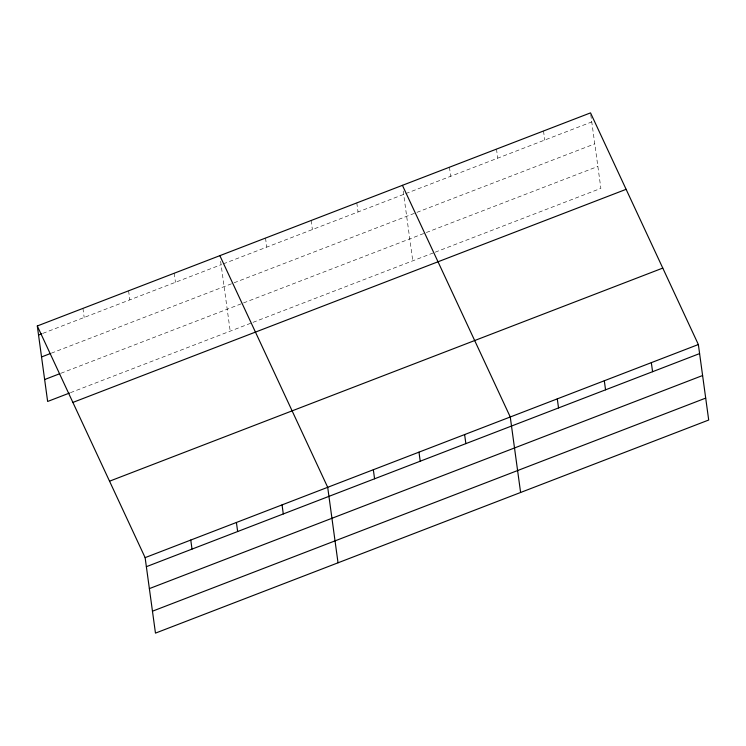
<?xml version="1.0" encoding="UTF-8"?>
<svg xmlns="http://www.w3.org/2000/svg" width="746" height="746" viewBox="0 0 746 746"><rect width="100%" height="100%" fill="white"/><g stroke="black" fill="none" stroke-linecap="round" stroke-linejoin="round"><path stroke-width="0.56" stroke-dasharray="3.73 2.8" d="M42.886 333.359L221.105 264.709M223.278 263.87L403.67 194.389M405.815 193.568L591.774 121.934M51.325 353.184L594.776 143.857M60.939 373.261L242.422 303.361M243.504 302.941L597.872 166.442M70.46 392.676L251.943 322.776M253.025 322.356L434.144 252.586M435.216 252.176L600.875 188.365L590.683 114.017M543.508 130.998L544.748 140.052M496.482 149.107L497.722 158.161M449.456 167.216L450.696 176.28M403.204 190.995L412.771 260.82M356.793 202.912L358.033 211.967M311.147 220.49L312.387 229.554M265.511 238.077L266.751 247.131M220.639 261.314L230.206 331.14M174.228 273.232L175.469 282.296M128.582 290.819L129.823 299.873M82.946 308.396L84.186 317.451"/><path stroke-width="1.12" d="M37.3 325.974L590.534 112.879L698.359 344.531L708.7 420.026L155.466 633.121L145.125 557.635L37.3 325.974L47.641 401.469L69.378 393.095M38.54 335.029L41.804 333.779M41.543 356.952L50.234 353.604M44.639 379.546L59.848 373.681M72.884 402.42L626.118 189.325M109.541 481.189L662.774 268.084M145.125 557.635L698.359 344.531M146.365 566.69L699.599 353.595M149.368 588.613L702.601 375.518M152.464 611.198L705.697 398.103M402.43 185.334L510.264 416.986L520.605 492.472M219.865 255.654L327.699 487.306L338.031 562.801M651.333 362.649L652.573 371.704M604.307 380.758L605.547 389.813M557.29 398.877L558.53 407.931M464.618 434.564L465.858 443.628M418.982 452.151L420.222 461.205M373.336 469.728L374.576 478.783M282.053 504.893L283.293 513.947M236.407 522.47L237.648 531.525M190.771 540.048L192.011 549.103"/></g></svg>
